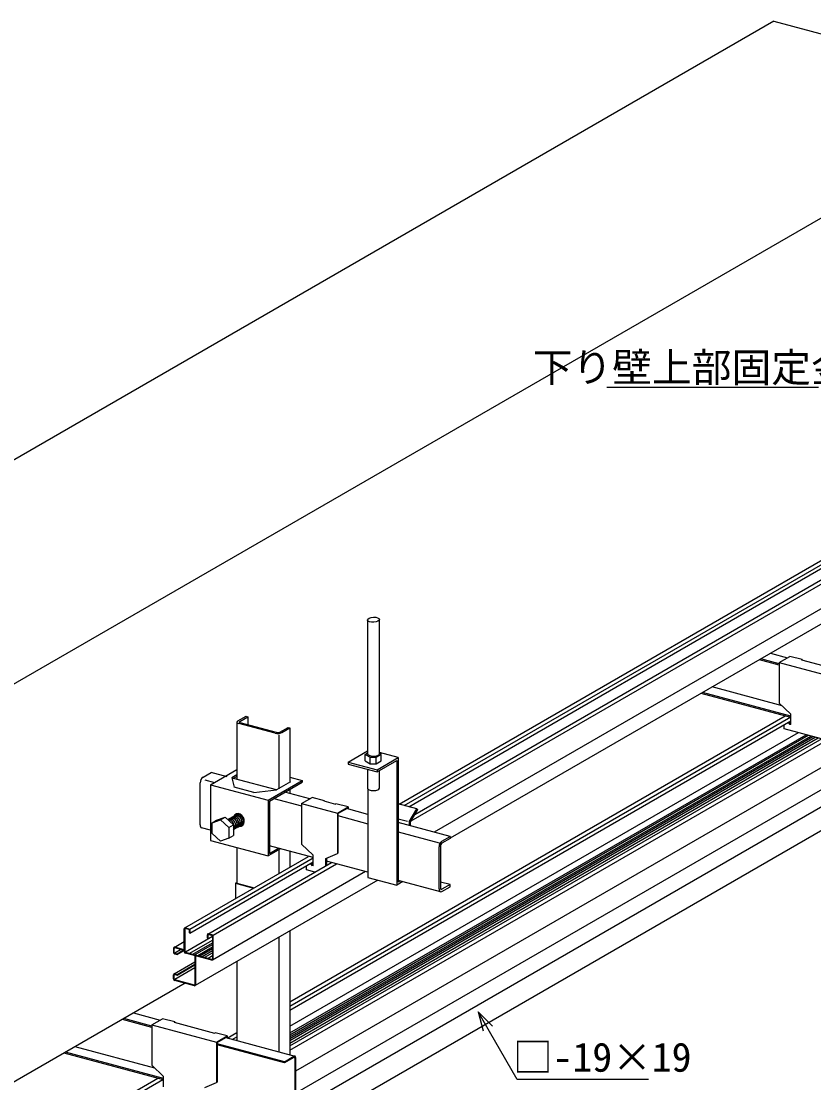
# Model space of a CAD drawing. Units: millimetres, scale not verified. Extents: x -1375 to 1375, y -973 to 950.
# Drawn here: x -6 to 591, y -505 to 295 of the extents above; entities that cross this region are included whole.
import ezdxf
from ezdxf.enums import TextEntityAlignment as Align

# ---------------------------------------------------------------- set-up
doc = ezdxf.new("R2010")
doc.units = ezdxf.units.MM
doc.header["$LTSCALE"] = 10
for name, color, linetype in [('1-1_中線', 7, 'Continuous'), ('1-2_太線１', 2, 'Continuous'), ('1-3_太線２', 3, 'Continuous'), ('1-4_細線', 4, 'Continuous'), ('1-5_寸法', 4, 'Continuous'), ('1-6_文字', 4, 'Continuous'), ('1-9_ハッチ', 7, 'Continuous'), ('1-A_中線', 7, 'Continuous')]:
    doc.layers.add(name, color=color, linetype=linetype)
doc.styles.add('ＭＳ ゴシック', font='')
doc.styles.get('ＭＳ ゴシック').set_extended_font_data('MS Gothic')

msp = doc.modelspace()

# ---------------------------------------------------------------- linework, layer by layer
at = {"layer": '1-1_中線'}
for p, q in [((278.54, -295.14), (683.42, -61.38)), ((285.85, -297.1), (686.89, -65.56)), ((290.4, -302.99), (700.81, -66.04)), ((726.47, -72.91), (304.94, -316.28)), ((735.56, -79.28), (316.95, -320.96)), ((157, -232.4), (163.1, -228.88)), ((158.39, -232.78), (164.49, -229.26)), ((163.1, -228.88), (164.49, -229.26)), ((164.49, -229.26), (164.49, -235.35)), ((196.13, -444.36), (569.74, -228.66)), ((156.23, -233.36), (156.23, -276.44)), ((185.04, -241.79), (157.57, -234.43)), ((186.15, -241.15), (158.67, -233.79)), ((188.64, -240.88), (194.74, -237.36)), ((190.04, -241.26), (196.13, -237.74)), ((194.74, -237.36), (196.13, -237.74)), ((196.13, -450.54), (573.97, -232.39)), ((196.13, -237.74), (196.13, -278.74)), ((196.13, -477.43), (608.86, -239.14)), ((628.35, -249.57), (200.42, -496.63)), ((130.68, -274.74), (136.77, -271.22)), ((148.95, -274.48), (136.77, -271.22)), ((128.46, -310.82), (128.46, -279.22)), ((186.18, -284.46), (153.73, -275.77)), ((211.26, -291.18), (192.41, -286.13)), ((196.13, -283.98), (196.13, -287.13)), ((255.02, -302.91), (238.92, -298.59)), ((316.95, -319.5), (277.86, -309.03)), ((136.4, -314.79), (129.56, -312.95)), ((310.85, -323.02), (316.95, -319.5)), ((316.95, -319.5), (316.95, -321.1)), ((156.23, -327.84), (156.23, -354.82)), ((213.71, -335.5), (180.7, -326.66)), ((308.63, -359.1), (308.63, -327.5)), ((309.74, -326.86), (309.74, -358.46)), ((316.95, -321.1), (310.85, -324.62)), ((116.8, -388.52), (210.24, -334.57)), ((196.13, -330.79), (196.13, -342.72)), ((120.79, -392.39), (213.71, -338.75)), ((134.19, -393.18), (227.63, -339.23)), ((255.02, -346.57), (223.69, -338.17)), ((253.28, -346.1), (137.82, -412.76)), ((262.38, -352.47), (124.61, -432.01)), ((309.73, -361.23), (277.86, -352.69)), ((316.95, -355.9), (309.74, -353.97)), ((310.85, -361.02), (316.95, -357.5)), ((196.13, -390.72), (196.13, -484.23)), ((108.8, -403.17), (116.44, -398.75)), ((111.05, -408.07), (115.78, -405.34)), ((111.05, -408.57), (116.37, -405.5)), ((111.05, -423.57), (124.53, -415.8)), ((156.23, -413.76), (156.23, -473.53)), ((111.05, -424.07), (124.53, -416.3)), ((148.97, -471.59), (156.23, -467.4)), ((52.43, -527.32), (96.56, -501.85))]:
    msp.add_line(p, q, dxfattribs=at)
at = {"layer": '1-1_中線', "color": 4}
for p, q in [((109.39, -407.2), (113.61, -404.76)), ((108.8, -423.17), (124.53, -414.08)), ((109.26, -427.27), (124.53, -418.46))]:
    msp.add_line(p, q, dxfattribs=at)
at = {"layer": '1-1_中線'}
msp.add_lwpolyline([(316.95, -357.5), (316.95, -355.9), (310.85, -359.42)], dxfattribs=at)
for centre, major_axis, ratio, start_param, end_param in [((159.78, -233.15), (3.56, 0.26), 0.410193, 2.438909, 4.009706), ((159.78, -233.15), (1.78, 0.13), 0.410193, 2.438909, 4.009706), ((187.25, -240.51), (3.56, 0.26), 0.410193, 4.009706, 5.580502), ((187.25, -240.51), (1.78, 0.13), 0.410193, 4.009706, 5.580502), ((130.68, -277.94), (-1.2, -3.38), 0.550454, 3.715564, 5.28636), ((130.68, -309.54), (-1.2, -3.38), 0.550454, 5.28636, 6.327362), ((310.85, -326.22), (-1.2, -3.38), 0.550454, 3.715564, 5.28636), ((310.85, -326.22), (-0.6, -1.69), 0.550454, 3.715564, 5.28636), ((310.85, -357.82), (-1.2, -3.38), 0.550454, 5.28636, 6.857157), ((310.85, -357.82), (-0.6, -1.69), 0.550454, 5.28636, 6.857157)]:
    msp.add_ellipse(centre, major_axis=major_axis, ratio=ratio, start_param=start_param, end_param=end_param, dxfattribs=at)
at = {"layer": '1-2_太線１', "color": 7}
for p, q in [((160.18, -567.01), (780.04, -209.14)), ((200.42, -513.17), (654.08, -251.25))]:
    msp.add_line(p, q, dxfattribs=at)
at = {"layer": '1-3_太線２'}
for p, q in [((136.4, -280.53), (156.23, -269.08)), ((156.23, -273.12), (152.27, -275.41)), ((152.27, -275.41), (154.21, -282.37)), ((156.23, -274.32), (152.56, -276.44)), ((179.87, -292.17), (205.51, -277.37)), ((180.7, -292.89), (205.51, -278.57)), ((196.57, -278.49), (186.18, -284.49)), ((196.13, -274.86), (205.51, -277.37)), ((196.13, -278.37), (196.57, -278.49)), ((205.51, -277.37), (205.51, -278.57)), ((136.4, -280.53), (136.4, -322.53)), ((136.4, -280.53), (179.87, -292.17)), ((168.99, -286.33), (154.21, -282.37)), ((168.99, -286.33), (186.18, -284.49)), ((179.87, -292.17), (179.87, -334.17)), ((180.7, -292.89), (180.7, -332.49)), ((136.4, -322.53), (179.87, -334.17)), ((189.03, -328.89), (179.87, -334.17)), ((180.7, -332.49), (187.61, -328.51)), ((155.07, -354.87), (156.23, -354.2)), ((155.07, -354.87), (168.73, -358.54)), ((155.07, -354.87), (155.07, -366.43)), ((156.03, -354.77), (156.23, -354.66)), ((156.03, -354.77), (169.16, -358.29)), ((116.44, -406.23), (116.44, -389.23)), ((116.88, -389.35), (116.88, -406.35)), ((117.31, -388.46), (119.92, -389.16)), ((119.92, -389.66), (117.31, -388.96)), ((120.36, -392.28), (120.36, -390.28)), ((120.79, -390.39), (120.79, -392.39)), ((120.79, -392.39), (120.36, -392.28)), ((133.83, -393.89), (133.83, -395.89)), ((133.83, -395.89), (134.27, -396.01)), ((134.27, -394.01), (134.27, -396.01)), ((137.31, -393.82), (134.7, -393.12)), ((137.31, -394.32), (134.7, -393.62)), ((137.74, -394.94), (137.74, -411.94)), ((138.18, -412.05), (138.18, -395.05)), ((108.44, -403.88), (108.44, -406.88)), ((108.88, -406.99), (108.88, -403.99)), ((116.44, -405.02), (109.31, -403.11)), ((116.44, -405.52), (109.31, -403.61)), ((109.31, -407.61), (111.05, -408.07)), ((109.31, -408.11), (111.05, -408.57)), ((111.05, -408.57), (111.05, -408.12)), ((137.31, -412.32), (117.31, -406.96)), ((137.31, -412.82), (117.31, -407.46)), ((124.53, -409.4), (124.53, -431.19)), ((124.96, -409.51), (124.96, -431.3)), ((108.44, -426.88), (108.44, -423.88)), ((108.88, -426.99), (108.88, -423.99)), ((109.31, -423.11), (111.05, -423.57)), ((109.31, -423.61), (111.05, -424.07)), ((111.05, -423.57), (111.05, -424.07)), ((124.09, -431.57), (109.31, -427.61)), ((124.09, -432.07), (109.31, -428.11))]:
    msp.add_line(p, q, dxfattribs=at)
for centre, major_axis, ratio, start_param, end_param in [((157.67, -307.1), (-2.24, 4.43), 0.784975, 2.629953, 6.880669), ((117.31, -389.46), (-0.485, 0.96), 0.751651, 5.691408, 7.262205), ((117.31, -389.46), (0.242, -0.48), 0.751651, 2.549816, 4.120612), ((119.92, -390.16), (-0.485, 0.96), 0.751651, 4.120612, 5.691408), ((119.92, -390.16), (0.242, -0.48), 0.751651, 0.97902, 2.549816), ((134.7, -394.12), (-0.485, 0.96), 0.751651, 5.691408, 7.262205), ((134.7, -394.12), (0.242, -0.48), 0.751651, 2.549816, 4.120612), ((137.31, -394.82), (-0.485, 0.96), 0.751651, 4.120612, 5.691408), ((137.31, -394.82), (0.242, -0.48), 0.751651, 0.97902, 2.549816), ((109.31, -404.11), (-0.485, 0.96), 0.751651, 5.691408, 7.262205), ((109.31, -407.11), (-0.485, 0.96), 0.751651, 0.97902, 2.549816), ((109.31, -404.11), (0.242, -0.48), 0.751651, 2.549816, 4.120612), ((109.31, -407.11), (0.242, -0.48), 0.751651, 4.120612, 5.691408), ((117.31, -406.46), (-0.485, 0.96), 0.751651, 0.97902, 2.549816), ((117.31, -406.46), (0.242, -0.48), 0.751651, 4.120612, 5.691408), ((137.31, -411.82), (0.242, -0.48), 0.751651, 5.691408, 7.262205), ((137.31, -411.82), (-0.485, 0.96), 0.751651, 2.549816, 4.120612), ((109.31, -424.11), (-0.485, 0.96), 0.751651, 5.691408, 7.262205), ((109.31, -424.11), (0.242, -0.48), 0.751651, 2.549816, 4.120612), ((109.31, -427.11), (-0.485, 0.96), 0.751651, 0.97902, 2.549816), ((109.31, -427.11), (0.242, -0.48), 0.751651, 4.120612, 5.691408), ((124.09, -431.07), (0.242, -0.48), 0.751651, 5.691408, 7.262205), ((124.09, -431.07), (-0.485, 0.96), 0.751651, 2.549816, 4.120612)]:
    msp.add_ellipse(centre, major_axis=major_axis, ratio=ratio, start_param=start_param, end_param=end_param, dxfattribs=at)
at = {"layer": '1-4_細線'}
for p, q in [((282.3, -296.15), (686.89, -62.56)), ((287.65, -307.76), (704.57, -67.05)), ((161.03, -548.7), (779.68, -191.52)), ((196.13, -447.54), (573.97, -229.39)), ((187.82, -243.06), (187.82, -283.54)), ((196.13, -480.61), (612.62, -240.15)), ((196.13, -462.73), (579.67, -241.29)), ((196.13, -467.61), (585.45, -242.84)), ((196.13, -469.08), (587.18, -243.31)), ((196.13, -470.73), (589.14, -243.83)), ((196.13, -472.02), (590.66, -244.24)), ((196.13, -473.49), (592.4, -244.7)), ((196.13, -475.33), (594.57, -245.29)), ((131.91, -276.95), (139.21, -278.9)), ((184.1, -290.93), (205.02, -296.54)), ((232.38, -303.87), (255.02, -309.93)), ((277.86, -316.05), (308.63, -324.3)), ((120.79, -389.39), (213.71, -335.75)), ((187.82, -329.58), (187.82, -347.52)), ((138.18, -394.05), (231.39, -340.24)), ((117.52, -406.48), (137.73, -394.81)), ((120.79, -407.63), (137.74, -397.84)), ((122.97, -408.21), (137.74, -399.68)), ((187.82, -395.52), (187.82, -482)), ((124.71, -408.68), (137.74, -401.15)), ((126.66, -409.2), (137.74, -402.8)), ((128.18, -409.61), (137.74, -404.09)), ((129.92, -410.07), (137.74, -405.56)), ((132.09, -410.66), (137.74, -407.4)), ((134.49, -411.3), (137.74, -409.42)), ((152.73, -472.6), (156.23, -470.58)), ((57.06, -527.83), (100.32, -502.86))]:
    msp.add_line(p, q, dxfattribs=at)
at = {"layer": '1-5_寸法'}
for p, q in [((561.11, 295.13), (-216.02, -153.55)), ((761.06, 241.55), (-16.08, -207.12)), ((117.15, -430.21), (-16.08, -507.12))]:
    msp.add_line(p, q, dxfattribs=at)
msp.add_lwpolyline([(561.11, 295.13), (761.06, 241.55), (761.06, -24.45)], dxfattribs=at)
at = {"layer": '1-6_文字'}
for p, q in [((435.09, 19.21), (594.97, 19.21)), ((338.04, -451.74), (341.91, -466.19))]:
    msp.add_line(p, q, dxfattribs=at)
msp.add_lwpolyline([(466.64, -502.78), (367.5, -502.78), (338.04, -451.74), (348.97, -462.67)], dxfattribs=at)
at = {"layer": '1-9_ハッチ'}
for p, q in [((254.73, -156.42), (254.73, -257.45)), ((263.74, -257.15), (263.74, -155.87))]:
    msp.add_line(p, q, dxfattribs=at)
msp.add_ellipse((259.24, -156.14), major_axis=(4.5, 0.33), ratio=0.410193, dxfattribs=at)
at = {"layer": '1-A_中線'}
for p, q in [((558.69, -181.39), (571.52, -184.83)), ((565.27, -190.31), (550.23, -186.28)), ((565.27, -189.46), (551.24, -185.7)), ((573.97, -229.79), (506.28, -211.65)), ((573.97, -228.94), (507.29, -211.07)), ((240.19, -263.52), (254.73, -255.12)), ((240.19, -263.52), (240.19, -265.12)), ((253.03, -257.66), (254.73, -256.42)), ((253.03, -257.66), (256.82, -259.76)), ((253.03, -262.62), (253.03, -257.66)), ((253.03, -262.62), (256.82, -264.72)), ((256.82, -259.76), (261.17, -259.76)), ((256.82, -264.72), (256.82, -259.76)), ((261.17, -259.76), (264.96, -257.66)), ((261.17, -264.72), (261.17, -259.76)), ((277.86, -260.14), (263.74, -256.36)), ((277.86, -260.14), (277.86, -354.08)), ((240.19, -265.12), (261.92, -270.94)), ((254.67, -269), (254.67, -283.18)), ((261.92, -269.34), (261.92, -270.94)), ((263.74, -283.18), (263.74, -269.9)), ((291.78, -298.69), (277.86, -294.96)), ((286.02, -308.66), (291.78, -298.69)), ((287.12, -308.66), (292.61, -299.17)), ((291.78, -298.69), (292.61, -299.17)), ((137.44, -309.39), (143.81, -307.1)), ((137.44, -309.39), (140.9, -307.39)), ((140.9, -307.39), (147.28, -305.1)), ((143.81, -307.1), (147.28, -305.1)), ((143.81, -307.1), (150.19, -312.8)), ((147.28, -305.1), (153.65, -310.8)), ((150.19, -312.8), (153.65, -310.8)), ((153.65, -310.8), (153.65, -318.8)), ((286.02, -308.66), (286.02, -311.21)), ((287.12, -311.51), (287.12, -308.66)), ((150.19, -312.8), (150.19, -320.8)), ((150.19, -320.8), (153.65, -318.8)), ((150.19, -320.8), (143.81, -323.1)), ((281.4, -353.64), (276.75, -356.32)), ((279.5, -353.13), (277.86, -354.08)), ((78.28, -452.65), (98.34, -458.02)), ((92.09, -463.5), (69.82, -457.53)), ((92.09, -462.65), (70.82, -456.95)), ((147.73, -471.26), (199.84, -485.22)), ((192.11, -489.45), (141.19, -475.81)), ((192.11, -490.3), (141.19, -476.66)), ((100.78, -502.98), (25.87, -482.91)), ((100.78, -502.13), (26.87, -482.33)), ((192.11, -489.45), (199.25, -485.33)), ((199.25, -486.18), (192.11, -490.3)), ((199.84, -486.69), (199.84, -521.29)), ((200.42, -486.35), (200.42, -520.95)), ((192.11, -489.45), (192.11, -490.3))]:
    msp.add_line(p, q, dxfattribs=at)
at = {"layer": '1-A_中線', "color": 3}
for p, q in [((565.27, -188.44), (573.34, -183.78)), ((565.27, -188.44), (613.96, -201.48)), ((565.27, -188.44), (565.27, -218.94)), ((582.05, -186.47), (612.48, -194.62)), ((582.47, -186.23), (582.47, -186.58)), ((565.27, -218.94), (573.97, -227.26)), ((573.97, -235.26), (573.97, -227.26)), ((568.84, -238.39), (568.84, -235.36)), ((597.06, -245.95), (568.84, -238.39)), ((572.01, -233.53), (573, -235.01)), ((573, -235.01), (573.42, -234.77)), ((573.97, -235.26), (573, -235.01)), ((205.02, -294.79), (213.08, -290.13)), ((205.02, -294.79), (231.97, -302.01)), ((205.02, -294.79), (205.02, -325.29)), ((222.21, -292.58), (213.08, -290.13)), ((221.79, -292.82), (222.21, -292.58)), ((221.79, -292.82), (230.49, -295.15)), ((222.21, -292.58), (222.21, -292.93)), ((230.49, -295.15), (230.9, -294.91)), ((240.03, -297.35), (230.9, -294.91)), ((231.97, -302.01), (240.03, -297.35)), ((231.97, -302.01), (231.97, -332.51)), ((232.38, -302.37), (239.61, -298.19)), ((232.38, -302.37), (232.38, -332.27)), ((239.61, -298.19), (239.61, -298.78)), ((240.03, -297.35), (240.03, -298.89)), ((205.02, -325.29), (213.71, -333.62)), ((213.71, -341.62), (213.71, -333.62)), ((223.27, -336.18), (231.97, -332.51)), ((223.69, -336), (223.69, -341.5)), ((231.97, -332.51), (232.38, -332.27)), ((208.58, -344.74), (208.58, -341.71)), ((211.75, -339.88), (212.74, -341.36)), ((212.17, -339.64), (213.16, -341.12)), ((212.74, -341.36), (213.16, -341.12)), ((213.71, -341.62), (212.74, -341.36)), ((213.16, -341.12), (213.71, -341.27)), ((223.27, -341.74), (223.27, -336.18)), ((215.07, -346.48), (208.58, -344.74)), ((92.09, -461.63), (100.16, -456.97)), ((92.09, -461.63), (140.77, -474.67)), ((92.09, -461.63), (92.09, -492.13)), ((108.87, -459.66), (139.29, -467.81)), ((109.28, -459.42), (109.28, -459.77)), ((139.29, -467.81), (139.71, -467.57)), ((148.84, -470.02), (139.71, -467.57)), ((140.77, -474.67), (148.84, -470.02)), ((141.19, -475.03), (148.42, -470.86)), ((148.42, -470.86), (148.42, -471.44)), ((148.84, -470.02), (148.84, -471.55)), ((140.77, -474.67), (140.77, -505.17)), ((141.19, -475.03), (141.19, -504.93)), ((92.09, -492.13), (100.78, -500.46)), ((100.78, -508.46), (100.78, -500.46)), ((132.08, -508.84), (140.77, -505.17)), ((140.77, -505.17), (141.19, -504.93))]:
    msp.add_line(p, q, dxfattribs=at)
at = {"layer": '1-A_中線', "color": 4}
for p, q in [((567.44, -221.01), (514.6, -206.85)), ((284.96, -308.38), (277.86, -306.48)), ((94.26, -494.2), (34.18, -478.11))]:
    msp.add_line(p, q, dxfattribs=at)
at = {"layer": '1-A_中線', "color": 3}
for points in [[(582.05, -186.47), (582.47, -186.23), (573.34, -183.78)], [(572.42, -233.29), (573.42, -234.77), (573.97, -234.91)], [(108.87, -459.66), (109.28, -459.42), (100.16, -456.97)]]:
    msp.add_lwpolyline(points, dxfattribs=at)
at = {"layer": '1-A_中線'}
for points in [[(240.19, -263.52), (261.92, -269.34), (277.86, -260.14)], [(256.82, -264.72), (261.17, -264.72), (264.96, -262.62), (264.96, -257.66), (263.74, -256.77)], [(261.92, -270.94), (276.75, -262.38), (276.75, -356.32)], [(255.02, -283.88), (255.02, -350.5), (276.75, -356.32)], [(143.81, -323.1), (137.44, -317.39), (137.44, -309.39)]]:
    msp.add_lwpolyline(points, dxfattribs=at)
for centre, major_axis, ratio, start_param, end_param in [((259.2, -257.14), (-4.53, 0), 0.41029, 0.169876, 3.132524), ((259.2, -283.16), (-4.53, 0), 0.41029, 0.009069, 3.132524), ((199.25, -487.03), (0.64, 1.8), 0.550454, 5.28636, 6.857157), ((199.25, -487.03), (0.32, 0.898), 0.550454, 5.28636, 6.857157)]:
    msp.add_ellipse(centre, major_axis=major_axis, ratio=ratio, start_param=start_param, end_param=end_param, dxfattribs=at)
at = {"layer": '1-A_中線', "color": 3}
for centre, start_param, end_param in [((155.36, -308.43), 2.976021, 6.532668), ((156.52, -307.76), 2.976021, 6.532668), ((157.67, -307.1), 2.976021, 6.532668), ((151.9, -310.43), 3.079283, 6.496867), ((150.74, -311.1), 3.541846, 6.073429), ((153.05, -309.76), 2.976021, 6.532668), ((154.21, -309.1), 2.976021, 6.532668)]:
    msp.add_ellipse(centre, major_axis=(-1.94, 3.84), ratio=0.751651, start_param=start_param, end_param=end_param, dxfattribs=at)
at = {"layer": '1-A_中線', "color": 4}
for centre, start_param, end_param in [((157.09, -307.43), 3.08838, 6.424259), ((158.25, -306.76), 3.08838, 6.424259), ((151.32, -310.76), 3.496834, 6.196491), ((152.47, -310.1), 3.08838, 6.424259), ((153.63, -309.43), 3.08838, 6.424259), ((154.78, -308.76), 3.08838, 6.424259), ((155.94, -308.1), 3.08838, 6.424259)]:
    msp.add_ellipse(centre, major_axis=(-1.64, 3.24), ratio=0.706105, start_param=start_param, end_param=end_param, dxfattribs=at)

# ---------------------------------------------------------------- texts
at = {"layer": '1-6_文字', "style": 'ＭＳ ゴシック'}
for s, p in [('下り壁上部固定金具', (379.26, 16.56)), ('□-19×19', (364.36, -503.56))]:
    msp.add_text(s, height=21.99, dxfattribs=at).set_placement(p, align=Align.BOTTOM_LEFT)

doc.saveas('drawing.dxf')
